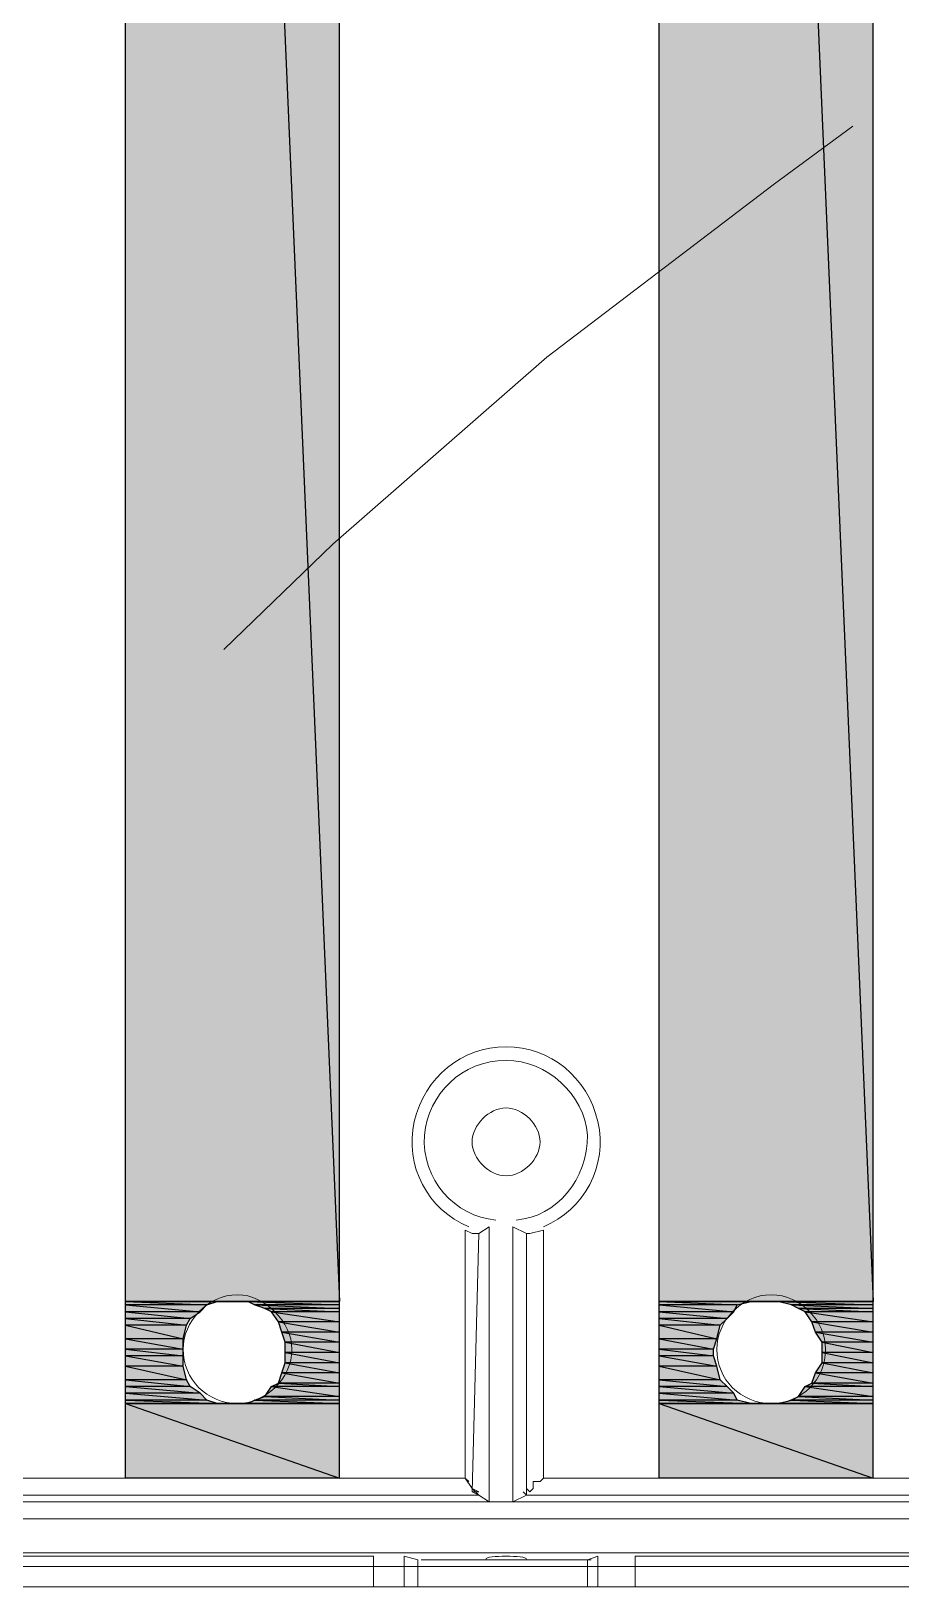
# Model space of a CAD drawing. Header units: metres. Extents: x 2999 to 3164, y 1641 to 1678.
# Drawn here: x 3007.141 to 3007.538, y 1652.677 to 1653.387 of the extents above; entities that cross this region are included whole.
import ezdxf

# ---------------------------------------------------------------- set-up
doc = ezdxf.new("R2010")
doc.units = ezdxf.units.M

msp = doc.modelspace()

# ---------------------------------------------------------------- hatches: boundary and pattern name
at = {"true_color": 0xfecc66}
h = msp.add_hatch(color=31, dxfattribs=at)
h.paths.add_polyline_path([(3007.28143, 1655.07583), (3007.18366, 1655.07583), (3007.28143, 1652.80688)])
h.paths.add_polyline_path([(3007.18366, 1655.07583), (3007.28143, 1652.80688), (3007.18366, 1652.80688)])
h = msp.add_hatch(color=31, dxfattribs=at)
h.paths.add_polyline_path([(3007.52509, 1655.07583), (3007.42732, 1655.07583), (3007.52509, 1652.80688)])
h.paths.add_polyline_path([(3007.42732, 1655.07583), (3007.52509, 1652.80688), (3007.42732, 1652.80688)])
h = msp.add_hatch(color=31, dxfattribs=at)
h.paths.add_polyline_path([(3007.22867, 1652.80688), (3007.18366, 1652.80688)])
h.paths.add_polyline_path([(3007.22867, 1652.80688), (3007.18366, 1652.80688), (3007.23332, 1652.80688)])
h = msp.add_hatch(color=31, dxfattribs=at)
h.paths.add_polyline_path([(3007.22556, 1652.80688), (3007.18366, 1652.80688)])
h.paths.add_polyline_path([(3007.22556, 1652.80688), (3007.18366, 1652.80688), (3007.22867, 1652.80688)])
h = msp.add_hatch(color=31, dxfattribs=at)
h.paths.add_polyline_path([(3007.22556, 1652.80688), (3007.18366, 1652.80688), (3007.22091, 1652.80533)])
h.paths.add_polyline_path([(3007.18366, 1652.80688), (3007.22091, 1652.80533), (3007.18366, 1652.80533)])
h = msp.add_hatch(color=31, dxfattribs=at)
h.paths.add_polyline_path([(3007.22091, 1652.80533), (3007.18366, 1652.80533), (3007.2178, 1652.80223)])
h.paths.add_polyline_path([(3007.18366, 1652.80533), (3007.2178, 1652.80223), (3007.18366, 1652.80223)])
h = msp.add_hatch(color=31, dxfattribs=at)
h.paths.add_polyline_path([(3007.28143, 1652.80688), (3007.23953, 1652.80688), (3007.28143, 1652.80533)])
h.paths.add_polyline_path([(3007.23953, 1652.80688), (3007.28143, 1652.80533), (3007.24264, 1652.80533)])
h = msp.add_hatch(color=31, dxfattribs=at)
h.paths.add_polyline_path([(3007.28143, 1652.80533), (3007.24264, 1652.80533), (3007.28143, 1652.80378)])
h.paths.add_polyline_path([(3007.24264, 1652.80533), (3007.28143, 1652.80378), (3007.24729, 1652.80378)])
h = msp.add_hatch(color=31, dxfattribs=at)
h.paths.add_polyline_path([(3007.47388, 1652.80688), (3007.42732, 1652.80688)])
h.paths.add_polyline_path([(3007.47388, 1652.80688), (3007.42732, 1652.80688), (3007.47698, 1652.80688)])
h = msp.add_hatch(color=31, dxfattribs=at)
h.paths.add_polyline_path([(3007.46922, 1652.80688), (3007.42732, 1652.80688)])
h.paths.add_polyline_path([(3007.46922, 1652.80688), (3007.42732, 1652.80688), (3007.47388, 1652.80688)])
h = msp.add_hatch(color=31, dxfattribs=at)
h.paths.add_polyline_path([(3007.46922, 1652.80688), (3007.42732, 1652.80688), (3007.46301, 1652.80533)])
h.paths.add_polyline_path([(3007.42732, 1652.80688), (3007.46301, 1652.80533), (3007.42732, 1652.80533)])
h = msp.add_hatch(color=31, dxfattribs=at)
h.paths.add_polyline_path([(3007.46301, 1652.80533), (3007.42732, 1652.80533), (3007.46146, 1652.80223)])
h.paths.add_polyline_path([(3007.42732, 1652.80533), (3007.46146, 1652.80223), (3007.42732, 1652.80223)])
h = msp.add_hatch(color=31, dxfattribs=at)
h.paths.add_polyline_path([(3007.52509, 1652.80688), (3007.48164, 1652.80688), (3007.52509, 1652.80533)])
h.paths.add_polyline_path([(3007.48164, 1652.80688), (3007.52509, 1652.80533), (3007.48784, 1652.80533)])
h = msp.add_hatch(color=31, dxfattribs=at)
h.paths.add_polyline_path([(3007.52509, 1652.80533), (3007.48784, 1652.80533), (3007.52509, 1652.80378)])
h.paths.add_polyline_path([(3007.48784, 1652.80533), (3007.52509, 1652.80378), (3007.49095, 1652.80378)])
h = msp.add_hatch(color=31, dxfattribs=at)
h.paths.add_polyline_path([(3007.2178, 1652.80223), (3007.18366, 1652.80223), (3007.21315, 1652.79912)])
h.paths.add_polyline_path([(3007.18366, 1652.80223), (3007.21315, 1652.79912), (3007.18366, 1652.79912)])
h = msp.add_hatch(color=31, dxfattribs=at)
h.paths.add_polyline_path([(3007.21315, 1652.79912), (3007.18366, 1652.79912), (3007.2116, 1652.79602)])
h.paths.add_polyline_path([(3007.18366, 1652.79912), (3007.2116, 1652.79602), (3007.18366, 1652.79602)])
h = msp.add_hatch(color=31, dxfattribs=at)
h.paths.add_polyline_path([(3007.28143, 1652.80378), (3007.24729, 1652.80378), (3007.28143, 1652.80223)])
h.paths.add_polyline_path([(3007.24729, 1652.80378), (3007.28143, 1652.80223), (3007.2504, 1652.80223)])
h = msp.add_hatch(color=31, dxfattribs=at)
h.paths.add_polyline_path([(3007.28143, 1652.80223), (3007.2504, 1652.80223), (3007.28143, 1652.79757)])
h.paths.add_polyline_path([(3007.2504, 1652.80223), (3007.28143, 1652.79757), (3007.2535, 1652.79757)])
h = msp.add_hatch(color=31, dxfattribs=at)
h.paths.add_polyline_path([(3007.28143, 1652.79757), (3007.2535, 1652.79757), (3007.28143, 1652.79292)])
h.paths.add_polyline_path([(3007.2535, 1652.79757), (3007.28143, 1652.79292), (3007.25505, 1652.79292)])
h = msp.add_hatch(color=31, dxfattribs=at)
h.paths.add_polyline_path([(3007.46146, 1652.80223), (3007.42732, 1652.80223), (3007.45836, 1652.79912)])
h.paths.add_polyline_path([(3007.42732, 1652.80223), (3007.45836, 1652.79912), (3007.42732, 1652.79912)])
h = msp.add_hatch(color=31, dxfattribs=at)
h.paths.add_polyline_path([(3007.45836, 1652.79912), (3007.42732, 1652.79912), (3007.45525, 1652.79602)])
h.paths.add_polyline_path([(3007.42732, 1652.79912), (3007.45525, 1652.79602), (3007.42732, 1652.79602)])
h = msp.add_hatch(color=31, dxfattribs=at)
h.paths.add_polyline_path([(3007.52509, 1652.80378), (3007.49095, 1652.80378), (3007.52509, 1652.80223)])
h.paths.add_polyline_path([(3007.49095, 1652.80378), (3007.52509, 1652.80223), (3007.49405, 1652.80223)])
h = msp.add_hatch(color=31, dxfattribs=at)
h.paths.add_polyline_path([(3007.52509, 1652.80223), (3007.49405, 1652.80223), (3007.52509, 1652.79757)])
h.paths.add_polyline_path([(3007.49405, 1652.80223), (3007.52509, 1652.79757), (3007.49716, 1652.79757)])
h = msp.add_hatch(color=31, dxfattribs=at)
h.paths.add_polyline_path([(3007.52509, 1652.79757), (3007.49716, 1652.79757), (3007.52509, 1652.79292)])
h.paths.add_polyline_path([(3007.49716, 1652.79757), (3007.52509, 1652.79292), (3007.49871, 1652.79292)])
h = msp.add_hatch(color=31, dxfattribs=at)
h.paths.add_polyline_path([(3007.2116, 1652.79602), (3007.18366, 1652.79602), (3007.21004, 1652.78981)])
h.paths.add_polyline_path([(3007.18366, 1652.79602), (3007.21004, 1652.78981), (3007.18366, 1652.78981)])
h = msp.add_hatch(color=31, dxfattribs=at)
h.paths.add_polyline_path([(3007.28143, 1652.79292), (3007.25505, 1652.79292), (3007.28143, 1652.78826)])
h.paths.add_polyline_path([(3007.25505, 1652.79292), (3007.28143, 1652.78826), (3007.2566, 1652.78826)])
h = msp.add_hatch(color=31, dxfattribs=at)
h.paths.add_polyline_path([(3007.45525, 1652.79602), (3007.42732, 1652.79602), (3007.4537, 1652.78981)])
h.paths.add_polyline_path([(3007.42732, 1652.79602), (3007.4537, 1652.78981), (3007.42732, 1652.78981)])
h = msp.add_hatch(color=31, dxfattribs=at)
h.paths.add_polyline_path([(3007.52509, 1652.79292), (3007.49871, 1652.79292), (3007.52509, 1652.78826)])
h.paths.add_polyline_path([(3007.49871, 1652.79292), (3007.52509, 1652.78826), (3007.50181, 1652.78826)])
h = msp.add_hatch(color=31, dxfattribs=at)
h.paths.add_polyline_path([(3007.21004, 1652.78981), (3007.18366, 1652.78981), (3007.21004, 1652.78516)])
h.paths.add_polyline_path([(3007.18366, 1652.78981), (3007.21004, 1652.78516), (3007.18366, 1652.78516)])
h = msp.add_hatch(color=31, dxfattribs=at)
h.paths.add_polyline_path([(3007.21004, 1652.78516), (3007.18366, 1652.78516), (3007.21004, 1652.78205)])
h.paths.add_polyline_path([(3007.18366, 1652.78516), (3007.21004, 1652.78205), (3007.18366, 1652.78205)])
h = msp.add_hatch(color=31, dxfattribs=at)
h.paths.add_polyline_path([(3007.28143, 1652.78826), (3007.2566, 1652.78826), (3007.28143, 1652.7836)])
h.paths.add_polyline_path([(3007.2566, 1652.78826), (3007.28143, 1652.7836), (3007.2566, 1652.7836)])
h = msp.add_hatch(color=31, dxfattribs=at)
h.paths.add_polyline_path([(3007.28143, 1652.7836), (3007.2566, 1652.7836), (3007.28143, 1652.77895)])
h.paths.add_polyline_path([(3007.2566, 1652.7836), (3007.28143, 1652.77895), (3007.2566, 1652.77895)])
h = msp.add_hatch(color=31, dxfattribs=at)
h.paths.add_polyline_path([(3007.4537, 1652.78981), (3007.42732, 1652.78981), (3007.45215, 1652.78516)])
h.paths.add_polyline_path([(3007.42732, 1652.78981), (3007.45215, 1652.78516), (3007.42732, 1652.78516)])
h = msp.add_hatch(color=31, dxfattribs=at)
h.paths.add_polyline_path([(3007.45215, 1652.78516), (3007.42732, 1652.78516), (3007.45215, 1652.78205)])
h.paths.add_polyline_path([(3007.42732, 1652.78516), (3007.45215, 1652.78205), (3007.42732, 1652.78205)])
h = msp.add_hatch(color=31, dxfattribs=at)
h.paths.add_polyline_path([(3007.52509, 1652.78826), (3007.50181, 1652.78826), (3007.52509, 1652.7836)])
h.paths.add_polyline_path([(3007.50181, 1652.78826), (3007.52509, 1652.7836), (3007.50181, 1652.7836)])
h = msp.add_hatch(color=31, dxfattribs=at)
h.paths.add_polyline_path([(3007.52509, 1652.7836), (3007.50181, 1652.7836), (3007.52509, 1652.77895)])
h.paths.add_polyline_path([(3007.50181, 1652.7836), (3007.52509, 1652.77895), (3007.50181, 1652.77895)])
h = msp.add_hatch(color=31, dxfattribs=at)
h.paths.add_polyline_path([(3007.21004, 1652.78205), (3007.18366, 1652.78205), (3007.21004, 1652.7774)])
h.paths.add_polyline_path([(3007.18366, 1652.78205), (3007.21004, 1652.7774), (3007.18366, 1652.7774)])
h = msp.add_hatch(color=31, dxfattribs=at)
h.paths.add_polyline_path([(3007.21004, 1652.7774), (3007.18366, 1652.7774), (3007.2116, 1652.77119)])
h.paths.add_polyline_path([(3007.18366, 1652.7774), (3007.2116, 1652.77119), (3007.18366, 1652.77119)])
h = msp.add_hatch(color=31, dxfattribs=at)
h.paths.add_polyline_path([(3007.28143, 1652.77895), (3007.2566, 1652.77895), (3007.28143, 1652.77429)])
h.paths.add_polyline_path([(3007.2566, 1652.77895), (3007.28143, 1652.77429), (3007.25505, 1652.77429)])
h = msp.add_hatch(color=31, dxfattribs=at)
h.paths.add_polyline_path([(3007.45215, 1652.78205), (3007.42732, 1652.78205), (3007.4537, 1652.7774)])
h.paths.add_polyline_path([(3007.42732, 1652.78205), (3007.4537, 1652.7774), (3007.42732, 1652.7774)])
h = msp.add_hatch(color=31, dxfattribs=at)
h.paths.add_polyline_path([(3007.4537, 1652.7774), (3007.42732, 1652.7774), (3007.45525, 1652.77119)])
h.paths.add_polyline_path([(3007.42732, 1652.7774), (3007.45525, 1652.77119), (3007.42732, 1652.77119)])
h = msp.add_hatch(color=31, dxfattribs=at)
h.paths.add_polyline_path([(3007.52509, 1652.77895), (3007.50181, 1652.77895), (3007.52509, 1652.77429)])
h.paths.add_polyline_path([(3007.50181, 1652.77895), (3007.52509, 1652.77429), (3007.49871, 1652.77429)])
h = msp.add_hatch(color=31, dxfattribs=at)
h.paths.add_polyline_path([(3007.2116, 1652.77119), (3007.18366, 1652.77119), (3007.21315, 1652.76808)])
h.paths.add_polyline_path([(3007.18366, 1652.77119), (3007.21315, 1652.76808), (3007.18366, 1652.76808)])
h = msp.add_hatch(color=31, dxfattribs=at)
h.paths.add_polyline_path([(3007.28143, 1652.76964), (3007.2535, 1652.76964), (3007.28143, 1652.76808)])
h.paths.add_polyline_path([(3007.2535, 1652.76964), (3007.28143, 1652.76808), (3007.2504, 1652.76808)])
h = msp.add_hatch(color=31, dxfattribs=at)
h.paths.add_polyline_path([(3007.28143, 1652.77429), (3007.25505, 1652.77429), (3007.28143, 1652.76964)])
h.paths.add_polyline_path([(3007.25505, 1652.77429), (3007.28143, 1652.76964), (3007.2535, 1652.76964)])
h = msp.add_hatch(color=31, dxfattribs=at)
h.paths.add_polyline_path([(3007.45525, 1652.77119), (3007.42732, 1652.77119), (3007.45836, 1652.76808)])
h.paths.add_polyline_path([(3007.42732, 1652.77119), (3007.45836, 1652.76808), (3007.42732, 1652.76808)])
h = msp.add_hatch(color=31, dxfattribs=at)
h.paths.add_polyline_path([(3007.52509, 1652.76964), (3007.49716, 1652.76964), (3007.52509, 1652.76808)])
h.paths.add_polyline_path([(3007.49716, 1652.76964), (3007.52509, 1652.76808), (3007.49405, 1652.76808)])
h = msp.add_hatch(color=31, dxfattribs=at)
h.paths.add_polyline_path([(3007.52509, 1652.77429), (3007.49871, 1652.77429), (3007.52509, 1652.76964)])
h.paths.add_polyline_path([(3007.49871, 1652.77429), (3007.52509, 1652.76964), (3007.49716, 1652.76964)])
h = msp.add_hatch(color=31, dxfattribs=at)
h.paths.add_polyline_path([(3007.21315, 1652.76808), (3007.18366, 1652.76808), (3007.2178, 1652.76498)])
h.paths.add_polyline_path([(3007.18366, 1652.76808), (3007.2178, 1652.76498), (3007.18366, 1652.76498)])
h = msp.add_hatch(color=31, dxfattribs=at)
h.paths.add_polyline_path([(3007.2178, 1652.76498), (3007.18366, 1652.76498), (3007.22091, 1652.76188)])
h.paths.add_polyline_path([(3007.18366, 1652.76498), (3007.22091, 1652.76188), (3007.18366, 1652.76188)])
h = msp.add_hatch(color=31, dxfattribs=at)
h.paths.add_polyline_path([(3007.22091, 1652.76188), (3007.18366, 1652.76188), (3007.22556, 1652.76033)])
h.paths.add_polyline_path([(3007.18366, 1652.76188), (3007.22556, 1652.76033), (3007.18366, 1652.76033)])
h = msp.add_hatch(color=31, dxfattribs=at)
h.paths.add_polyline_path([(3007.28143, 1652.76188), (3007.24264, 1652.76188), (3007.28143, 1652.76033)])
h.paths.add_polyline_path([(3007.24264, 1652.76188), (3007.28143, 1652.76033), (3007.23953, 1652.76033)])
h.paths.add_polyline_path([(3007.28143, 1652.76033), (3007.23953, 1652.76033), (3007.23488, 1652.76033)])
h = msp.add_hatch(color=31, dxfattribs=at)
h.paths.add_polyline_path([(3007.28143, 1652.76343), (3007.24729, 1652.76343), (3007.28143, 1652.76188)])
h.paths.add_polyline_path([(3007.24729, 1652.76343), (3007.28143, 1652.76188), (3007.24264, 1652.76188)])
h = msp.add_hatch(color=31, dxfattribs=at)
h.paths.add_polyline_path([(3007.28143, 1652.76808), (3007.2504, 1652.76808), (3007.28143, 1652.76343)])
h.paths.add_polyline_path([(3007.2504, 1652.76808), (3007.28143, 1652.76343), (3007.24729, 1652.76343)])
h = msp.add_hatch(color=31, dxfattribs=at)
h.paths.add_polyline_path([(3007.45836, 1652.76808), (3007.42732, 1652.76808), (3007.46146, 1652.76498)])
h.paths.add_polyline_path([(3007.42732, 1652.76808), (3007.46146, 1652.76498), (3007.42732, 1652.76498)])
h = msp.add_hatch(color=31, dxfattribs=at)
h.paths.add_polyline_path([(3007.46146, 1652.76498), (3007.42732, 1652.76498), (3007.46301, 1652.76188)])
h.paths.add_polyline_path([(3007.42732, 1652.76498), (3007.46301, 1652.76188), (3007.42732, 1652.76188)])
h = msp.add_hatch(color=31, dxfattribs=at)
h.paths.add_polyline_path([(3007.46301, 1652.76188), (3007.42732, 1652.76188), (3007.46922, 1652.76033)])
h.paths.add_polyline_path([(3007.42732, 1652.76188), (3007.46922, 1652.76033), (3007.42732, 1652.76033)])
h = msp.add_hatch(color=31, dxfattribs=at)
h.paths.add_polyline_path([(3007.52509, 1652.76188), (3007.48784, 1652.76188), (3007.52509, 1652.76033)])
h.paths.add_polyline_path([(3007.48784, 1652.76188), (3007.52509, 1652.76033), (3007.48164, 1652.76033)])
h.paths.add_polyline_path([(3007.52509, 1652.76033), (3007.48164, 1652.76033), (3007.48008, 1652.76033)])
h = msp.add_hatch(color=31, dxfattribs=at)
h.paths.add_polyline_path([(3007.52509, 1652.76343), (3007.49095, 1652.76343), (3007.52509, 1652.76188)])
h.paths.add_polyline_path([(3007.49095, 1652.76343), (3007.52509, 1652.76188), (3007.48784, 1652.76188)])
h = msp.add_hatch(color=31, dxfattribs=at)
h.paths.add_polyline_path([(3007.52509, 1652.76808), (3007.49405, 1652.76808), (3007.52509, 1652.76343)])
h.paths.add_polyline_path([(3007.49405, 1652.76808), (3007.52509, 1652.76343), (3007.49095, 1652.76343)])
h = msp.add_hatch(color=31, dxfattribs=at)
h.paths.add_polyline_path([(3007.22867, 1652.76033), (3007.18366, 1652.76033)])
h.paths.add_polyline_path([(3007.22867, 1652.76033), (3007.18366, 1652.76033), (3007.22556, 1652.76033)])
h = msp.add_hatch(color=31, dxfattribs=at)
h.paths.add_polyline_path([(3007.23332, 1652.76033), (3007.18366, 1652.76033)])
h.paths.add_polyline_path([(3007.23332, 1652.76033), (3007.18366, 1652.76033), (3007.22867, 1652.76033)])
h = msp.add_hatch(color=31, dxfattribs=at)
h.paths.add_polyline_path([(3007.28143, 1652.76033), (3007.18366, 1652.76033), (3007.28143, 1652.72618)])
h.paths.add_polyline_path([(3007.18366, 1652.76033), (3007.28143, 1652.72618), (3007.18366, 1652.72618)])
h = msp.add_hatch(color=31, dxfattribs=at)
h.paths.add_polyline_path([(3007.47388, 1652.76033), (3007.42732, 1652.76033)])
h.paths.add_polyline_path([(3007.47388, 1652.76033), (3007.42732, 1652.76033), (3007.46922, 1652.76033)])
h = msp.add_hatch(color=31, dxfattribs=at)
h.paths.add_polyline_path([(3007.47698, 1652.76033), (3007.42732, 1652.76033)])
h.paths.add_polyline_path([(3007.47698, 1652.76033), (3007.42732, 1652.76033), (3007.47388, 1652.76033)])
h = msp.add_hatch(color=31, dxfattribs=at)
h.paths.add_polyline_path([(3007.52509, 1652.76033), (3007.42732, 1652.76033), (3007.52509, 1652.72618)])
h.paths.add_polyline_path([(3007.42732, 1652.76033), (3007.52509, 1652.72618), (3007.42732, 1652.72618)])

# ---------------------------------------------------------------- linework, layer by layer
at = {"color": 7, "linetype": 'Continuous', "lineweight": 20, "true_color": 0x000007}
for points in [[(3007.18366, 1655.12704), (3007.18366, 1652.72618), (3007.18366, 1652.72618)], [(3007.18366, 1655.12704), (3007.18366, 1652.72618), (3007.18366, 1652.72618)], [(3007.28143, 1652.72618), (3007.28143, 1655.12704), (3007.28143, 1655.12704)], [(3007.28143, 1652.72618), (3007.28143, 1655.12704), (3007.28143, 1655.12704)], [(3007.42732, 1655.12704), (3007.42732, 1652.72618), (3007.42732, 1652.72618)], [(3007.52509, 1652.72618), (3007.52509, 1655.12704), (3007.52509, 1655.12704)], [(3007.33886, 1652.72618), (3006.8143, 1652.72618), (3006.8143, 1652.71842)], [(3007.37455, 1652.72618), (3007.89911, 1652.72618), (3007.89911, 1652.72618)], [(3007.91308, 1652.71532), (3006.80033, 1652.71532), (3006.80033, 1652.71532)], [(3007.34506, 1652.71842), (3006.8143, 1652.71842), (3006.8143, 1652.71842)], [(3007.89911, 1652.71842), (3007.36679, 1652.71842), (3007.36679, 1652.71842)], [(3007.29695, 1652.69049), (3006.73515, 1652.69049), (3006.7367, 1652.69204)], [(3007.41645, 1652.69049), (3007.97671, 1652.69049), (3007.97671, 1652.69204), (3006.7367, 1652.69204)], [(3007.88669, 1652.68583), (3006.82671, 1652.68583), (3006.82671, 1652.68583)], [(3006.72429, 1652.67652), (3007.98757, 1652.67652), (3007.98757, 1652.67652)], [(3007.29695, 1652.67652), (3006.72429, 1652.67652), (3006.72429, 1652.67652)], [(3007.98757, 1652.67652), (3007.41645, 1652.67652), (3007.41645, 1652.67652)]]:
    msp.add_lwpolyline(points, dxfattribs=at)
at = {"color": 31, "linetype": 'Continuous', "lineweight": -2, "true_color": 0xfecc66}
for points in [[(3007.28143, 1655.07583), (3007.18366, 1655.07583), (3007.28143, 1652.80688)], [(3007.18366, 1655.07583), (3007.28143, 1652.80688), (3007.18366, 1652.80688)], [(3007.52509, 1655.07583), (3007.42732, 1655.07583), (3007.52509, 1652.80688)], [(3007.42732, 1655.07583), (3007.52509, 1652.80688), (3007.42732, 1652.80688)], [(3007.22867, 1652.80688), (3007.22867, 1652.80688), (3007.18366, 1652.80688)], [(3007.22867, 1652.80688), (3007.18366, 1652.80688), (3007.23332, 1652.80688)], [(3007.22556, 1652.80688), (3007.22556, 1652.80688), (3007.18366, 1652.80688)], [(3007.22556, 1652.80688), (3007.18366, 1652.80688), (3007.22867, 1652.80688)], [(3007.22556, 1652.80688), (3007.18366, 1652.80688), (3007.22091, 1652.80533)], [(3007.18366, 1652.80688), (3007.22091, 1652.80533), (3007.18366, 1652.80533)], [(3007.22091, 1652.80533), (3007.18366, 1652.80533), (3007.2178, 1652.80223)], [(3007.18366, 1652.80533), (3007.2178, 1652.80223), (3007.18366, 1652.80223)], [(3007.28143, 1652.80688), (3007.23332, 1652.80688)], [(3007.23332, 1652.80688), (3007.28143, 1652.80688), (3007.23953, 1652.80688)], [(3007.28143, 1652.80688), (3007.23953, 1652.80688), (3007.28143, 1652.80533)], [(3007.23953, 1652.80688), (3007.28143, 1652.80533), (3007.24264, 1652.80533)], [(3007.28143, 1652.80533), (3007.24264, 1652.80533), (3007.28143, 1652.80378)], [(3007.24264, 1652.80533), (3007.28143, 1652.80378), (3007.24729, 1652.80378)], [(3007.47388, 1652.80688), (3007.47388, 1652.80688), (3007.42732, 1652.80688)], [(3007.47388, 1652.80688), (3007.42732, 1652.80688), (3007.47698, 1652.80688)], [(3007.46922, 1652.80688), (3007.46922, 1652.80688), (3007.42732, 1652.80688)], [(3007.46922, 1652.80688), (3007.42732, 1652.80688), (3007.47388, 1652.80688)], [(3007.46922, 1652.80688), (3007.42732, 1652.80688), (3007.46301, 1652.80533)], [(3007.42732, 1652.80688), (3007.46301, 1652.80533), (3007.42732, 1652.80533)], [(3007.46301, 1652.80533), (3007.42732, 1652.80533), (3007.46146, 1652.80223)], [(3007.42732, 1652.80533), (3007.46146, 1652.80223), (3007.42732, 1652.80223)], [(3007.52509, 1652.80688), (3007.47698, 1652.80688)], [(3007.47698, 1652.80688), (3007.52509, 1652.80688), (3007.48164, 1652.80688)], [(3007.52509, 1652.80688), (3007.48164, 1652.80688), (3007.52509, 1652.80533)], [(3007.48164, 1652.80688), (3007.52509, 1652.80533), (3007.48784, 1652.80533)], [(3007.52509, 1652.80533), (3007.48784, 1652.80533), (3007.52509, 1652.80378)], [(3007.48784, 1652.80533), (3007.52509, 1652.80378), (3007.49095, 1652.80378)], [(3007.2178, 1652.80223), (3007.18366, 1652.80223), (3007.21315, 1652.79912)], [(3007.18366, 1652.80223), (3007.21315, 1652.79912), (3007.18366, 1652.79912)], [(3007.21315, 1652.79912), (3007.18366, 1652.79912), (3007.2116, 1652.79602)], [(3007.18366, 1652.79912), (3007.2116, 1652.79602), (3007.18366, 1652.79602)], [(3007.28143, 1652.80378), (3007.24729, 1652.80378), (3007.28143, 1652.80223)], [(3007.24729, 1652.80378), (3007.28143, 1652.80223), (3007.2504, 1652.80223)], [(3007.28143, 1652.80223), (3007.2504, 1652.80223), (3007.28143, 1652.79757)], [(3007.2504, 1652.80223), (3007.28143, 1652.79757), (3007.2535, 1652.79757)], [(3007.28143, 1652.79757), (3007.2535, 1652.79757), (3007.28143, 1652.79292)], [(3007.2535, 1652.79757), (3007.28143, 1652.79292), (3007.25505, 1652.79292)], [(3007.46146, 1652.80223), (3007.42732, 1652.80223), (3007.45836, 1652.79912)], [(3007.42732, 1652.80223), (3007.45836, 1652.79912), (3007.42732, 1652.79912)], [(3007.45836, 1652.79912), (3007.42732, 1652.79912), (3007.45525, 1652.79602)], [(3007.42732, 1652.79912), (3007.45525, 1652.79602), (3007.42732, 1652.79602)], [(3007.52509, 1652.80378), (3007.49095, 1652.80378), (3007.52509, 1652.80223)], [(3007.49095, 1652.80378), (3007.52509, 1652.80223), (3007.49405, 1652.80223)], [(3007.52509, 1652.80223), (3007.49405, 1652.80223), (3007.52509, 1652.79757)], [(3007.49405, 1652.80223), (3007.52509, 1652.79757), (3007.49716, 1652.79757)], [(3007.52509, 1652.79757), (3007.49716, 1652.79757), (3007.52509, 1652.79292)], [(3007.49716, 1652.79757), (3007.52509, 1652.79292), (3007.49871, 1652.79292)], [(3007.2116, 1652.79602), (3007.18366, 1652.79602), (3007.21004, 1652.78981)], [(3007.18366, 1652.79602), (3007.21004, 1652.78981), (3007.18366, 1652.78981)], [(3007.28143, 1652.79292), (3007.25505, 1652.79292), (3007.28143, 1652.78826)], [(3007.25505, 1652.79292), (3007.28143, 1652.78826), (3007.2566, 1652.78826)], [(3007.45525, 1652.79602), (3007.42732, 1652.79602), (3007.4537, 1652.78981)], [(3007.42732, 1652.79602), (3007.4537, 1652.78981), (3007.42732, 1652.78981)], [(3007.52509, 1652.79292), (3007.49871, 1652.79292), (3007.52509, 1652.78826)], [(3007.49871, 1652.79292), (3007.52509, 1652.78826), (3007.50181, 1652.78826)], [(3007.21004, 1652.78981), (3007.18366, 1652.78981), (3007.21004, 1652.78516)], [(3007.18366, 1652.78981), (3007.21004, 1652.78516), (3007.18366, 1652.78516)], [(3007.21004, 1652.78516), (3007.18366, 1652.78516), (3007.21004, 1652.78205)], [(3007.18366, 1652.78516), (3007.21004, 1652.78205), (3007.18366, 1652.78205)], [(3007.28143, 1652.78826), (3007.2566, 1652.78826), (3007.28143, 1652.7836)], [(3007.2566, 1652.78826), (3007.28143, 1652.7836), (3007.2566, 1652.7836)], [(3007.28143, 1652.7836), (3007.2566, 1652.7836), (3007.28143, 1652.77895)], [(3007.2566, 1652.7836), (3007.28143, 1652.77895), (3007.2566, 1652.77895)], [(3007.4537, 1652.78981), (3007.42732, 1652.78981), (3007.45215, 1652.78516)], [(3007.42732, 1652.78981), (3007.45215, 1652.78516), (3007.42732, 1652.78516)], [(3007.45215, 1652.78516), (3007.42732, 1652.78516), (3007.45215, 1652.78205)], [(3007.42732, 1652.78516), (3007.45215, 1652.78205), (3007.42732, 1652.78205)], [(3007.52509, 1652.78826), (3007.50181, 1652.78826), (3007.52509, 1652.7836)], [(3007.50181, 1652.78826), (3007.52509, 1652.7836), (3007.50181, 1652.7836)], [(3007.52509, 1652.7836), (3007.50181, 1652.7836), (3007.52509, 1652.77895)], [(3007.50181, 1652.7836), (3007.52509, 1652.77895), (3007.50181, 1652.77895)], [(3007.21004, 1652.78205), (3007.18366, 1652.78205), (3007.21004, 1652.7774)], [(3007.18366, 1652.78205), (3007.21004, 1652.7774), (3007.18366, 1652.7774)], [(3007.21004, 1652.7774), (3007.18366, 1652.7774), (3007.2116, 1652.77119)], [(3007.18366, 1652.7774), (3007.2116, 1652.77119), (3007.18366, 1652.77119)], [(3007.2566, 1652.77895), (3007.28143, 1652.77429), (3007.25505, 1652.77429)], [(3007.28143, 1652.77895), (3007.2566, 1652.77895), (3007.28143, 1652.77429)], [(3007.45215, 1652.78205), (3007.42732, 1652.78205), (3007.4537, 1652.7774)], [(3007.42732, 1652.78205), (3007.4537, 1652.7774), (3007.42732, 1652.7774)], [(3007.4537, 1652.7774), (3007.42732, 1652.7774), (3007.45525, 1652.77119)], [(3007.42732, 1652.7774), (3007.45525, 1652.77119), (3007.42732, 1652.77119)], [(3007.50181, 1652.77895), (3007.52509, 1652.77429), (3007.49871, 1652.77429)], [(3007.52509, 1652.77895), (3007.50181, 1652.77895), (3007.52509, 1652.77429)], [(3007.2116, 1652.77119), (3007.18366, 1652.77119), (3007.21315, 1652.76808)], [(3007.18366, 1652.77119), (3007.21315, 1652.76808), (3007.18366, 1652.76808)], [(3007.2535, 1652.76964), (3007.28143, 1652.76808), (3007.2504, 1652.76808)], [(3007.25505, 1652.77429), (3007.28143, 1652.76964), (3007.2535, 1652.76964)], [(3007.28143, 1652.76964), (3007.2535, 1652.76964), (3007.28143, 1652.76808)], [(3007.28143, 1652.77429), (3007.25505, 1652.77429), (3007.28143, 1652.76964)], [(3007.45525, 1652.77119), (3007.42732, 1652.77119), (3007.45836, 1652.76808)], [(3007.42732, 1652.77119), (3007.45836, 1652.76808), (3007.42732, 1652.76808)], [(3007.49716, 1652.76964), (3007.52509, 1652.76808), (3007.49405, 1652.76808)], [(3007.49871, 1652.77429), (3007.52509, 1652.76964), (3007.49716, 1652.76964)], [(3007.52509, 1652.76964), (3007.49716, 1652.76964), (3007.52509, 1652.76808)], [(3007.52509, 1652.77429), (3007.49871, 1652.77429), (3007.52509, 1652.76964)], [(3007.21315, 1652.76808), (3007.18366, 1652.76808), (3007.2178, 1652.76498)], [(3007.18366, 1652.76808), (3007.2178, 1652.76498), (3007.18366, 1652.76498)], [(3007.2178, 1652.76498), (3007.18366, 1652.76498), (3007.22091, 1652.76188)], [(3007.18366, 1652.76498), (3007.22091, 1652.76188), (3007.18366, 1652.76188)], [(3007.22091, 1652.76188), (3007.18366, 1652.76188), (3007.22556, 1652.76033)], [(3007.18366, 1652.76188), (3007.22556, 1652.76033), (3007.18366, 1652.76033)], [(3007.24264, 1652.76188), (3007.28143, 1652.76033), (3007.23953, 1652.76033)], [(3007.24729, 1652.76343), (3007.28143, 1652.76188), (3007.24264, 1652.76188)], [(3007.28143, 1652.76188), (3007.24264, 1652.76188), (3007.28143, 1652.76033)], [(3007.2504, 1652.76808), (3007.28143, 1652.76343), (3007.24729, 1652.76343)], [(3007.28143, 1652.76343), (3007.24729, 1652.76343), (3007.28143, 1652.76188)], [(3007.28143, 1652.76808), (3007.2504, 1652.76808), (3007.28143, 1652.76343)], [(3007.45836, 1652.76808), (3007.42732, 1652.76808), (3007.46146, 1652.76498)], [(3007.42732, 1652.76808), (3007.46146, 1652.76498), (3007.42732, 1652.76498)], [(3007.46146, 1652.76498), (3007.42732, 1652.76498), (3007.46301, 1652.76188)], [(3007.42732, 1652.76498), (3007.46301, 1652.76188), (3007.42732, 1652.76188)], [(3007.46301, 1652.76188), (3007.42732, 1652.76188), (3007.46922, 1652.76033)], [(3007.42732, 1652.76188), (3007.46922, 1652.76033), (3007.42732, 1652.76033)], [(3007.48784, 1652.76188), (3007.52509, 1652.76033), (3007.48164, 1652.76033)], [(3007.49095, 1652.76343), (3007.52509, 1652.76188), (3007.48784, 1652.76188)], [(3007.52509, 1652.76188), (3007.48784, 1652.76188), (3007.52509, 1652.76033)], [(3007.49405, 1652.76808), (3007.52509, 1652.76343), (3007.49095, 1652.76343)], [(3007.52509, 1652.76343), (3007.49095, 1652.76343), (3007.52509, 1652.76188)], [(3007.52509, 1652.76808), (3007.49405, 1652.76808), (3007.52509, 1652.76343)], [(3007.22867, 1652.76033), (3007.22867, 1652.76033), (3007.18366, 1652.76033)], [(3007.22867, 1652.76033), (3007.18366, 1652.76033), (3007.22556, 1652.76033)], [(3007.23332, 1652.76033), (3007.23332, 1652.76033), (3007.18366, 1652.76033)], [(3007.23332, 1652.76033), (3007.18366, 1652.76033), (3007.22867, 1652.76033)], [(3007.28143, 1652.76033), (3007.18366, 1652.76033), (3007.28143, 1652.72618)], [(3007.18366, 1652.76033), (3007.28143, 1652.72618), (3007.18366, 1652.72618)], [(3007.23488, 1652.76033), (3007.28143, 1652.76033), (3007.23332, 1652.76033)], [(3007.28143, 1652.76033), (3007.23953, 1652.76033), (3007.23488, 1652.76033)], [(3007.28143, 1652.76033), (3007.23488, 1652.76033)], [(3007.23953, 1652.76033), (3007.28143, 1652.76033), (3007.28143, 1652.76033)], [(3007.47388, 1652.76033), (3007.47388, 1652.76033), (3007.42732, 1652.76033)], [(3007.47388, 1652.76033), (3007.42732, 1652.76033), (3007.46922, 1652.76033)], [(3007.47698, 1652.76033), (3007.47698, 1652.76033), (3007.42732, 1652.76033)], [(3007.47698, 1652.76033), (3007.42732, 1652.76033), (3007.47388, 1652.76033)], [(3007.52509, 1652.76033), (3007.42732, 1652.76033), (3007.52509, 1652.72618)], [(3007.42732, 1652.76033), (3007.52509, 1652.72618), (3007.42732, 1652.72618)], [(3007.48008, 1652.76033), (3007.52509, 1652.76033), (3007.47698, 1652.76033)], [(3007.52509, 1652.76033), (3007.48164, 1652.76033), (3007.48008, 1652.76033)], [(3007.52509, 1652.76033), (3007.48008, 1652.76033)], [(3007.48164, 1652.76033), (3007.52509, 1652.76033), (3007.52509, 1652.76033)]]:
    msp.add_lwpolyline(points, close=True, dxfattribs=at)
at = {"color": 30, "linetype": 'Continuous', "lineweight": 20, "true_color": 0x00001e}
msp.add_lwpolyline([(3007.51578, 1653.34386), (3007.48008, 1653.31747), (3007.3761, 1653.23832), (3007.27833, 1653.15297), (3007.22867, 1653.10486)], dxfattribs=at)
at = {"color": 7, "linetype": 'Continuous', "lineweight": 13, "true_color": 0x000007}
for points in [[(3007.34506, 1652.71842), (3007.34196, 1652.71997), (3007.34506, 1652.83792), (3007.34972, 1652.84103)], [(3007.34972, 1652.84103), (3007.34972, 1652.71532), (3007.34972, 1652.71532)], [(3007.36058, 1652.71532), (3007.36058, 1652.84103), (3007.36679, 1652.83792), (3007.36679, 1652.71842), (3007.36524, 1652.71997)], [(3007.33886, 1652.83947), (3007.34196, 1652.83792), (3007.34506, 1652.83792)], [(3007.33886, 1652.72618), (3007.33886, 1652.83947), (3007.33886, 1652.83947)], [(3007.36679, 1652.83792), (3007.36834, 1652.83792), (3007.37455, 1652.83947)], [(3007.37455, 1652.83947), (3007.37455, 1652.72618), (3007.37455, 1652.72618)], [(3007.33886, 1652.72618), (3007.34041, 1652.72463), (3007.33886, 1652.72618), (3007.34196, 1652.72153), (3007.34196, 1652.71997), (3007.34506, 1652.71997), (3007.34196, 1652.72153), (3007.34506, 1652.71842), (3007.34196, 1652.71997)], [(3007.37455, 1652.72618), (3007.373, 1652.72463), (3007.3699, 1652.72463), (3007.3699, 1652.72153), (3007.36834, 1652.71997), (3007.36679, 1652.72153), (3007.36679, 1652.71997), (3007.36679, 1652.71842), (3007.36524, 1652.71997)], [(3007.36679, 1652.71842), (3007.36058, 1652.71532), (3007.34972, 1652.71532), (3007.34506, 1652.71842)], [(3007.29695, 1652.69049), (3007.29695, 1652.67652), (3007.31092, 1652.67652)], [(3007.31092, 1652.69049), (3007.31713, 1652.68894), (3007.31713, 1652.68894)], [(3007.31092, 1652.69049), (3007.31092, 1652.67652), (3007.31713, 1652.67652)], [(3007.39473, 1652.68894), (3007.39938, 1652.69049), (3007.39938, 1652.69049)], [(3007.39938, 1652.69049), (3007.39938, 1652.67652), (3007.39473, 1652.67652)], [(3007.41645, 1652.69049), (3007.41645, 1652.67652), (3007.39938, 1652.67652)], [(3007.31713, 1652.68894), (3007.31713, 1652.67652), (3007.31713, 1652.67652)], [(3007.39473, 1652.68894), (3007.39473, 1652.67652), (3007.39473, 1652.67652)], [(3007.39473, 1652.67652), (3007.31713, 1652.67652), (3007.31713, 1652.67652)]]:
    msp.add_lwpolyline(points, dxfattribs=at)
at = {"color": 7, "linetype": 'Continuous', "lineweight": 20, "true_color": 0x000007}
msp.add_lwpolyline([(3006.80033, 1652.70756), (3007.91308, 1652.70756)], close=True, dxfattribs=at)
at = {"color": 7, "linetype": 'Continuous', "lineweight": 13, "true_color": 0x000007}
for points, knots in [([(3007.37455, 1652.84103), (3007.39317, 1652.84879), (3007.40404, 1652.86896), (3007.39938, 1652.88914), (3007.39938, 1652.88914), (3007.39473, 1652.90931), (3007.37766, 1652.92328), (3007.35748, 1652.92328), (3007.35748, 1652.92328), (3007.3373, 1652.92328), (3007.32023, 1652.90931), (3007.31558, 1652.88914), (3007.31558, 1652.88914), (3007.31092, 1652.86896), (3007.32179, 1652.84879), (3007.34041, 1652.84103)], [0, 0, 0, 0, 0.0625, 0.0625, 0.0625, 0.062501, 0.125, 0.125, 0.125, 0.125001, 0.1875, 0.1875, 0.1875, 0.187501, 1, 1, 1, 1]), ([(3007.36214, 1652.84413), (3007.38076, 1652.84568), (3007.39473, 1652.86275), (3007.39473, 1652.88293), (3007.39473, 1652.88293), (3007.39317, 1652.90155), (3007.3761, 1652.91707), (3007.35748, 1652.91707), (3007.35748, 1652.91707), (3007.3373, 1652.91707), (3007.32179, 1652.90155), (3007.32023, 1652.88293), (3007.32023, 1652.88293), (3007.31868, 1652.86275), (3007.3342, 1652.84568), (3007.35282, 1652.84413)], [0, 0, 0, 0, 0.0625, 0.0625, 0.0625, 0.062501, 0.125, 0.125, 0.125, 0.125001, 0.1875, 0.1875, 0.1875, 0.187501, 1, 1, 1, 1]), ([(3007.373, 1652.87983), (3007.373, 1652.88758), (3007.36524, 1652.89534), (3007.35748, 1652.89534), (3007.35748, 1652.89534), (3007.34972, 1652.89534), (3007.34196, 1652.88758), (3007.34196, 1652.87983), (3007.34196, 1652.87983), (3007.34196, 1652.87207), (3007.34972, 1652.86431), (3007.35748, 1652.86431), (3007.35748, 1652.86431), (3007.36524, 1652.86431), (3007.373, 1652.87207), (3007.373, 1652.87983)], [0, 0, 0, 0, 0.0625, 0.0625, 0.0625, 0.062501, 0.125, 0.125, 0.125, 0.125001, 0.1875, 0.1875, 0.1875, 0.187501, 1, 1, 1, 1]), ([(3007.373, 1652.87983), (3007.373, 1652.88758), (3007.36524, 1652.89534), (3007.35748, 1652.89534), (3007.35748, 1652.89534), (3007.34972, 1652.89534), (3007.34196, 1652.88758), (3007.34196, 1652.87983), (3007.34196, 1652.87983), (3007.34196, 1652.87207), (3007.34972, 1652.86431), (3007.35748, 1652.86431), (3007.35748, 1652.86431), (3007.36524, 1652.86431), (3007.373, 1652.87207), (3007.373, 1652.87983)], [0, 0, 0, 0, 0.0625, 0.0625, 0.0625, 0.062501, 0.125, 0.125, 0.125, 0.125001, 0.1875, 0.1875, 0.1875, 0.187501, 1, 1, 1, 1]), ([(3007.36679, 1652.68894), (3007.36679, 1652.69049), (3007.36214, 1652.69049), (3007.35748, 1652.69049), (3007.35748, 1652.69049), (3007.35282, 1652.69049), (3007.34817, 1652.69049), (3007.34817, 1652.68894), (3007.34817, 1652.68894), (3007.34817, 1652.68894), (3007.35282, 1652.68894), (3007.35748, 1652.68894), (3007.35748, 1652.68894), (3007.36214, 1652.68894), (3007.36679, 1652.68894), (3007.36679, 1652.68894)], [0, 0, 0, 0, 0.0625, 0.0625, 0.0625, 0.062501, 0.125, 0.125, 0.125, 0.125001, 0.1875, 0.1875, 0.1875, 0.187501, 1, 1, 1, 1]), ([(3007.31868, 1652.68894), (3007.32023, 1652.68894), (3007.3373, 1652.68894), (3007.35748, 1652.68894), (3007.35748, 1652.68894), (3007.37766, 1652.68894), (3007.39473, 1652.68894), (3007.39628, 1652.68894)], [0, 0, 0, 0, 0.125, 0.125, 0.125, 0.125001, 1, 1, 1, 1])]:
    msp.add_open_spline(points, degree=3, knots=knots, dxfattribs=at)
at = {"color": 7, "linetype": 'Continuous', "lineweight": 20, "true_color": 0x000007}
for points in [[(3007.25971, 1652.78516), (3007.25971, 1652.79757), (3007.24729, 1652.80999), (3007.23488, 1652.80999), (3007.23488, 1652.80999), (3007.22091, 1652.80999), (3007.21004, 1652.79757), (3007.21004, 1652.78516), (3007.21004, 1652.78516), (3007.21004, 1652.77119), (3007.22091, 1652.76033), (3007.23488, 1652.76033), (3007.23488, 1652.76033), (3007.24729, 1652.76033), (3007.25971, 1652.77119), (3007.25971, 1652.78516)], [(3007.50336, 1652.78516), (3007.50336, 1652.79757), (3007.4925, 1652.80999), (3007.47853, 1652.80999), (3007.47853, 1652.80999), (3007.46456, 1652.80999), (3007.4537, 1652.79757), (3007.4537, 1652.78516), (3007.4537, 1652.78516), (3007.4537, 1652.77119), (3007.46456, 1652.76033), (3007.47853, 1652.76033), (3007.47853, 1652.76033), (3007.4925, 1652.76033), (3007.50336, 1652.77119), (3007.50336, 1652.78516)]]:
    msp.add_open_spline(points, degree=3, knots=[0, 0, 0, 0, 0.0625, 0.0625, 0.0625, 0.062501, 0.125, 0.125, 0.125, 0.125001, 0.1875, 0.1875, 0.1875, 0.187501, 1, 1, 1, 1], dxfattribs=at)
at = {"color": 7, "linetype": 'Continuous', "lineweight": 13, "true_color": 0x000007}
for points in [[(3007.31247, 1652.69204), (3007.31247, 1652.69204), (3007.30471, 1652.69204), (3007.29851, 1652.69204)], [(3007.41645, 1652.69204), (3007.40869, 1652.69204), (3007.40249, 1652.69204), (3007.40249, 1652.69204)]]:
    msp.add_open_spline(points, degree=3, dxfattribs=at)

doc.saveas('drawing.dxf')
